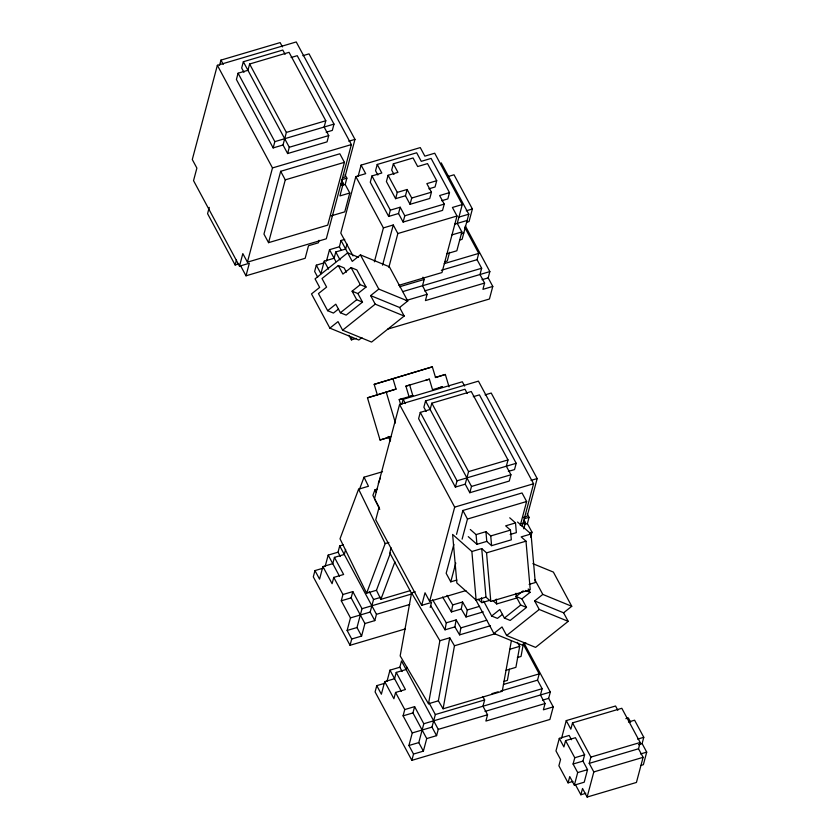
<?xml version="1.0" encoding="UTF-8"?>
<svg xmlns="http://www.w3.org/2000/svg" width="839" height="839" viewBox="0 0 839 839"><rect width="100%" height="100%" fill="white"/><g stroke="black" fill="none" stroke-linecap="round" stroke-linejoin="round"><path stroke-width="1.26" d="M415.253 591.789L411.55 592.879L400.172 655.909L428.498 703.743L438.367 700.827L449.746 637.797L439.888 640.713L428.498 703.743M446.285 622.821L456.143 619.906L454.885 626.901L445.027 629.827L446.285 622.821L432.609 599.728M452.693 604.929L462.551 602.003L461.282 609.009L451.424 611.925L452.693 604.929L447.019 595.354M511.391 640.608L502.246 691.273L443.086 708.798L454.465 645.768L449.746 637.797M490.416 625.747L459.604 634.871L460.873 627.876L456.143 619.906M483.264 611.872L466.002 616.98L467.271 609.974L462.551 602.003M509.388 669.26L507.385 680.387L503.683 681.478M517.338 642.349L519.698 646.334L515.901 667.351L506.043 670.267M523.337 643.723L521.04 656.455L517.338 657.545M239.482 266.173L242.828 253.609L247.421 262.156L326.298 238.8L351.373 144.581L296.24 41.95L217.364 65.306L192.288 159.536L196.882 168.083L193.536 180.647L239.482 266.173L249.34 263.247L245.995 275.811L305.165 258.297L308.5 245.733L318.369 242.807L319.03 240.3M219.619 65.148L220.951 60.114L280.121 42.6L282.418 46.879M249.613 64.016L247.945 70.298L238.077 73.213L236.409 79.495L273.157 147.916L283.026 144.99L286.361 132.426L249.613 64.016L289.056 52.333L325.805 120.753L324.137 127.035L328.731 135.582L327.053 141.864L287.62 153.547L283.026 144.99M285.082 54.336L282.785 50.057L243.341 61.74L241.674 68.022L243.971 72.301M209.247 207.39L207.579 213.672L235.14 264.988L238.842 263.897M235.14 264.988L236.472 259.964M273.157 147.916L274.835 141.634L238.077 73.213M247.421 262.156L272.486 167.936L217.364 65.306M280.677 171.303L263.96 234.112L268.553 242.66L327.724 225.146L344.43 162.326L339.837 153.778L280.677 171.303L285.27 179.85L268.553 242.66M287.62 153.547L289.287 147.265L243.341 61.74M291.081 57.513L297.237 55.689L333.995 124.109L332.328 130.391L326.161 132.216M323.707 262.985L316.313 265.176L314.635 271.458L317.698 277.153M341.431 179.934L343.266 183.353L339.921 195.917L349.779 193.001L345.186 184.444L346.864 178.162L345.028 174.743M302.858 55.689L309.025 53.864L354.97 139.389L344.934 177.071L342.469 177.805M346.979 244.023L345.637 249.047L335.778 251.962L334.1 258.244L324.242 261.16L320.907 273.724L316.313 265.176M326.507 261.002L329.507 249.697L339.376 246.771L341.043 240.489L344.745 239.398M349.779 193.001L344.766 211.848L331.216 215.854M446.988 253.703L456.846 250.777L461.859 231.942L457.265 223.384L462.279 204.538L434.717 153.222L424.859 156.148L420.266 147.591L361.095 165.115L365.689 173.663L355.83 176.589L340.791 233.116L353.041 255.926M358.096 176.421L361.095 165.115M441.66 200.731L447.827 198.906L449.494 192.624L431.12 158.414L421.262 161.34L416.668 152.782L377.225 164.465L381.818 173.012L371.96 175.938L370.282 182.22L388.667 216.431L398.525 213.505L400.193 207.223L390.334 210.149L388.667 216.431M377.225 164.465L375.557 170.747L377.854 175.026M428.876 188.817L435.042 186.992L436.71 180.71L427.523 163.605L417.665 166.531L413.071 157.973L393.355 163.815L397.948 172.373L388.079 175.288L386.412 181.57L395.599 198.675L405.457 195.749L407.135 189.478L397.277 192.393L395.599 198.675M393.355 163.815L391.677 170.097L393.973 174.376M356.407 338.39L351.394 339.879L352.055 337.362M374.372 261.82L383.402 227.904L355.83 176.589M382.563 265.176L393.26 224.978L383.402 227.904M388.824 267.452L397.854 233.536L393.26 224.978M449.494 192.624L439.636 195.55L444.23 204.097L442.562 210.379L403.119 222.062L404.786 215.78L400.193 207.223M436.71 180.71L426.852 183.636L431.445 192.183L429.778 198.465L410.051 204.307L411.729 198.025L407.135 189.478M323.602 568.034L314.971 570.593L313.304 576.875L350.052 645.296L405.268 628.946M345.637 549.44L344.305 554.464L334.436 557.379L332.768 563.661L322.91 566.587L319.565 579.151L314.971 570.593M325.165 566.419L328.175 555.114L338.033 552.188L339.701 545.906L343.403 544.815M334.436 557.379L343.623 574.484L333.765 577.41L332.097 583.692L322.91 566.587M422.95 277.195L424.177 279.471L422.499 285.753L427.093 294.311L425.425 300.593L484.585 283.068L479.992 274.521L481.659 268.239L477.066 259.681L478.744 253.399L464.649 227.18M350.052 645.296L351.719 639.014L347.126 630.456L350.471 617.903L341.284 600.797L342.952 594.515L333.765 577.41M522.204 526.473L533.573 483.757L478.44 381.137L399.563 404.492L374.488 498.712L379.081 507.27L375.746 519.823L421.681 605.349L431.54 602.433L430.208 607.457M401.818 404.325L403.16 399.301L462.32 381.776L464.617 386.055M351.719 639.014L361.588 636.088L364.923 623.534L351.142 597.871L352.82 591.589L342.952 594.515M462.279 204.538L452.42 207.464L457.014 216.011L441.975 272.549L398.829 285.323M449.578 252.277L447.239 261.076L444.775 261.799M361.588 636.088L356.995 627.541L362.008 608.695L352.82 591.589M441.23 162.871L468.802 214.186L462.111 239.314L459.646 240.038M447.848 176.61L454.014 174.785L472.388 208.995L469.053 221.559L466.589 222.283M431.812 403.192L430.145 409.474L420.276 412.4L418.609 418.671L455.367 487.092L465.226 484.176L468.561 471.612L431.812 403.192L471.256 391.519L508.004 459.929L506.337 466.211L510.93 474.769L509.263 481.051L469.819 492.724L465.226 484.176M467.281 393.522L464.984 389.244L425.551 400.927L423.873 407.209L426.17 411.477M364.923 623.534L374.792 620.608L370.188 612.061L373.533 599.497L369.244 591.516M391.11 547.836L389.778 552.859L411.823 593.907M374.792 620.608L376.459 614.326L339.701 545.906M384.168 683.449L376.774 685.641L375.096 691.923L411.855 760.344L549.902 719.463L553.237 706.899L548.643 698.352L550.321 692.07L523.976 643.031M484.585 283.068L482.918 289.35L492.776 286.435L488.183 277.877L489.85 271.595L465.351 225.985M406.768 666.995L406.097 669.512L396.239 672.427L394.571 678.709L384.713 681.635L381.367 694.199L376.774 685.641M386.968 681.467L389.978 670.162L399.836 667.236L401.503 660.954L438.262 729.374L436.584 735.656L426.726 738.582L423.38 751.136L413.522 754.062L411.855 760.344M492.776 286.435L489.431 298.999L387.786 329.098M396.239 672.427L405.426 689.532L395.568 692.458L393.9 698.74L384.713 681.635M421.681 605.349L425.027 592.785L429.62 601.343L465.928 590.583M455.367 487.092L457.035 480.81L420.276 412.4M429.62 601.343L454.686 507.123L399.563 404.492M413.522 754.062L408.929 745.504L412.274 732.94L403.087 715.845L404.755 709.563L395.568 692.458M453.857 544.396L446.17 573.299L450.763 581.846L456.919 580.022M456.531 534.349L462.876 510.479L522.036 492.965L526.63 501.512L520.285 525.382M469.819 492.724L471.487 486.442L425.551 400.927M426.726 738.582L412.945 712.919L414.613 706.637L404.755 709.563M450.763 581.846L455.776 563M462.121 539.131L467.47 519.037L462.876 510.479M423.38 751.136L418.787 742.588L423.8 723.742L414.613 706.637M436.584 735.656L431.991 727.109L435.336 714.545L429.211 703.134M473.28 396.7L479.447 394.875L516.195 463.296L514.527 469.578L508.361 471.403M523.798 528.822L525.466 522.54L524.239 520.253M485.068 394.875L491.224 393.051L537.17 478.566L527.144 516.258L523.442 517.348M530.647 537.212L531.989 532.178L527.395 523.63L529.063 517.348L527.228 513.929M482.803 696.517L484.638 699.946L482.97 706.228L487.564 714.776L485.886 721.058L545.046 703.543L540.452 694.986L542.13 688.704L537.537 680.156L539.204 673.874L523.274 644.226M545.046 703.543L543.378 709.815L553.237 706.899M571.474 739.725L569.167 735.446L559.309 738.362L555.974 750.926L560.567 759.484L558.889 765.766L568.076 782.86L573.006 781.403M561.574 738.194L566.252 720.607L615.553 706.008L617.85 710.287M568.076 782.86L569.754 776.589L574.348 785.136L584.206 782.221L587.552 769.657L582.958 761.099L584.626 754.817L575.439 737.712L565.58 740.638L563.902 746.92L559.309 738.362M585.79 793.316L580.861 794.774L582.539 788.503L587.132 797.05L636.434 782.451L643.114 757.323L638.521 748.776L640.188 742.494L621.814 708.284L572.513 722.882L570.845 729.164L566.252 720.607M574.348 785.136L577.693 772.572L573.089 764.025L574.767 757.743L565.58 740.638M587.132 797.05L593.813 771.922L589.219 763.375L590.887 757.093L572.513 722.882M640.902 765.43L643.366 764.696L646.712 752.132L642.118 743.585L643.786 737.303L634.599 720.198L628.432 722.022M382.521 471.717L364.032 477.192L368.457 486.263L358.599 489.179L340.015 538.795L366.601 593.194L376.459 590.278L390.513 552.765M359.491 489.294L364.032 477.192M377.424 489.085L374.96 489.819L372.894 495.335L379.752 509.367M378.316 483.348L380.382 477.831M366.601 593.194L385.185 543.588L358.599 489.179M410.47 590.583L380.885 599.34L394.938 561.836M346.413 272.182L344.116 267.903L338.316 265.523L322.008 278.538L326.602 287.085L318.453 293.598L327.64 310.703L333.429 313.073L338.526 309.014M407.744 300.981L378.798 289.098L370.639 295.601L399.595 307.493L407.744 300.981L389.369 266.771L360.424 254.888L352.265 261.39L341.043 240.489M366.045 287.053L360.256 284.673L352.107 291.185L357.896 293.556L366.045 287.053L356.858 269.948L351.069 267.568L342.91 274.08L338.316 265.523M327.64 310.703L335.799 304.19L340.393 312.748L346.182 315.118L362.49 302.113L357.896 293.556M340.393 312.748L356.701 299.733L362.49 302.113M358.526 257.3L347.671 252.843L315.055 278.863L319.649 287.42L311.5 293.923L329.874 328.133L338.023 321.631L342.616 330.178L371.572 342.071L404.188 316.041L399.595 307.493M342.616 330.178L375.232 304.158L404.188 316.041M361.882 337.582L358.819 340.015L329.874 328.133M483.684 601.196L491.654 616.015L499.803 609.513L504.396 618.06L510.185 620.441L526.493 607.426L521.9 598.878L516.111 596.498L523.242 590.803M502.54 614.326L497.443 618.395L491.654 616.015M521.9 598.878L530.059 592.365L528.213 588.947M504.396 618.06L520.704 605.045L526.493 607.426M475.503 599.245L493.877 633.455L502.037 626.943L506.63 635.501L535.576 647.383L568.192 621.353L563.598 612.806L534.653 600.923L542.802 594.411L571.758 606.293L563.598 612.806M506.63 635.501L539.246 609.471L568.192 621.353M525.885 642.894L522.833 645.338L493.877 633.455M390.596 439.426L389.904 437.088L380.046 440.003L367.472 397.822L377.33 394.896L374.184 384.356L432.347 366.853L435.493 377.403L445.352 374.477L449.054 386.884M432.347 366.853L374.184 384.356M367.472 397.822L396.05 389.076L392.914 378.536M377.33 394.896L396.05 389.076M405.908 386.16L409.663 384.996L412.798 395.547L409.054 396.711L405.908 386.16L429.379 379.155L432.525 389.705L442.384 386.779L438.64 387.943M425.635 380.319L429.379 379.155M435.368 377.581L445.352 374.477M400.675 404.587L399.196 399.626L402.94 398.462M380.046 440.003L391.278 436.521M286.361 132.426L325.805 120.753M274.835 141.634L333.995 124.109M289.287 147.265L328.731 135.582M348.804 141.214L354.97 139.389M272.486 167.936L351.373 144.581M285.27 179.85L344.43 162.326M341.934 179.63L346.864 178.162M340.802 184.087L343.266 183.353M341.494 185.545L345.186 184.444M411.729 198.025L431.445 192.183M404.786 215.78L444.23 204.097M466.232 210.82L472.388 208.995M397.854 233.536L457.014 216.011M458.933 217.102L468.802 214.186M454.801 224.118L467.124 220.468M452.001 234.857L461.859 231.942M461.314 233.756L463.778 233.032M444.23 263.624L478.744 253.399M441.324 270.273L477.066 259.681M399.521 286.781L424.177 279.471M402.783 291.594L481.659 268.239M424.534 290.944L489.85 271.595M406.139 300.519L427.093 294.311M482.016 279.702L488.183 277.877M399.196 399.626L412.798 395.547M468.561 471.612L508.004 459.929M457.035 480.81L516.195 463.296M471.487 486.442L510.93 474.769M531.003 480.39L537.17 478.566M454.686 507.123L533.573 483.757M467.47 519.037L526.63 501.512M385.185 543.588L388.887 542.487M524.134 518.806L529.063 517.348M470.291 529.482L476.07 534.6L485.928 531.674L490.742 535.943L491.591 545.665L511.318 539.823L510.469 530.101L505.655 525.843L515.513 522.917L516.363 532.639L510.196 534.464M521.774 523.63L525.466 522.54M524.931 524.365L527.395 523.63M490.742 535.943L510.469 530.101M468.256 536.635L476.919 544.312L486.777 541.396L491.591 545.665M529.524 532.912L531.989 532.178M490.794 601.427L485.98 597.158L476.122 600.084L456.867 583.021L452.62 534.443L471.875 551.496L481.733 548.58L486.547 552.849L490.794 601.427L530.238 589.744L525.99 541.165L521.176 536.897L531.035 533.982L535.282 582.56L529.115 584.384M486.547 552.849L525.99 541.165M341.284 600.797L351.142 597.871M373.533 599.497L380.927 597.305M362.008 608.695L411.309 594.096M350.471 617.903L370.188 612.061M376.459 614.326L409.736 604.479M347.126 630.456L356.995 627.541M478.02 599.245L481.869 602.654L489.378 600.43M467.271 609.974L479.593 606.324M492.839 600.546L496.688 603.954L516.415 598.113L515.985 593.257M460.873 627.876L486.756 620.21M454.465 645.768L495.136 633.728M509.829 649.26L519.698 646.334M503.463 684.456L539.204 673.874M403.087 715.845L412.945 712.919M491.927 693.654L498.093 691.829M500.558 691.105L537.537 680.156M435.336 714.545L484.638 699.946M423.8 723.742L542.13 688.704M412.274 732.94L431.991 727.109M484.994 711.409L550.321 692.07M438.262 729.374L487.564 714.776M542.487 700.177L548.643 698.352M408.929 745.504L418.787 742.588M625.873 718.656L628.338 717.922L630.634 722.201M574.767 757.743L584.626 754.817M637.63 739.128L643.786 737.303M590.887 757.093L640.188 742.494M573.089 764.025L582.958 761.099M638.416 744.675L642.118 743.585M589.219 763.375L638.521 748.776M577.693 772.572L587.552 769.657M640.545 753.957L646.712 752.132M593.813 771.922L643.114 757.323M532.87 563.672L553.383 572.093L571.758 606.293M525.424 590.467L530.059 592.365M517.558 522.036L531.035 533.982M509.734 517.799L515.513 522.917M461.282 609.009L466.002 616.98M442.604 597.043L451.424 611.925M454.885 626.901L459.604 634.871M430.69 605.632L445.027 629.827M411.55 592.879L439.888 640.713M438.367 700.827L443.086 708.798M405.457 195.749L410.051 204.307M388.079 175.288L397.277 192.393M398.525 213.505L403.119 222.062M371.96 175.938L390.334 210.149M360.424 254.888L378.798 289.098M534.842 579.592L542.802 594.411M370.639 295.601L375.232 304.158M534.653 600.923L539.246 609.471M351.069 267.568L360.256 284.673M339.376 246.771L341.095 249.98M335.778 251.962L340.068 259.943M352.107 291.185L356.701 299.733M516.111 596.498L520.704 605.045M329.507 249.697L335.946 261.663M220.951 60.114L223.247 64.393M403.16 399.301L405.457 403.58M324.242 261.16L328.531 269.151M348.94 335.317L351.394 339.879M575.355 784.517L580.861 794.774M388.048 436.437L390.502 440.999M240.489 265.543L245.995 275.811M338.033 552.188L340.33 556.467M399.836 667.236L402.133 671.515M328.175 555.114L339.501 576.204M389.978 670.162L401.304 691.252M374.96 489.819L376.103 492.157M376.459 590.278L380.885 599.34M386.192 392.002L395.442 423.024M496.269 599.098L496.688 603.954M485.928 531.674L486.777 541.396M481.733 548.58L485.98 597.158M476.07 534.6L476.919 544.312M481.45 597.798L481.869 602.654M471.875 551.496L476.122 600.084"/></g></svg>
